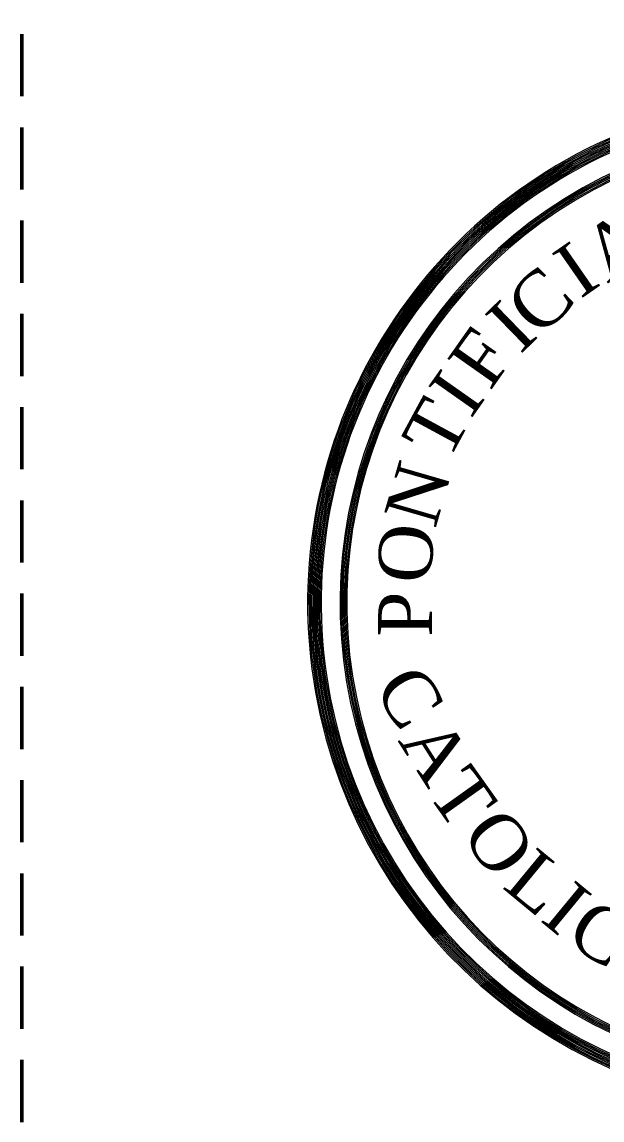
# Model space of a CAD drawing. Header units: millimetres. Extents: x -11418 to -10492, y 10656 to 11360.
# Drawn here: x -10529.47 to -10525.27, y 11176.04 to 11183.98 of the extents above; entities that cross this region are included whole.
import ezdxf

# ---------------------------------------------------------------- set-up
doc = ezdxf.new("R2010")
doc.units = ezdxf.units.MM
doc.linetypes.add('CONTINUA', pattern=[0])
doc.linetypes.add('DASHED2', pattern=[0.375, 0.25, -0.125])
doc.layers.get('0').update_dxf_attribs({"lineweight": 0})
doc.layers.add('proyección', color=252, linetype='CONTINUA', lineweight=5)
doc.styles.get("Standard").update_dxf_attribs({"font": 'romans.shx'})

# ---------------------------------------------------------------- blocks, each defined once
blk = doc.blocks.new('logopucv')
at = {"layer": 'proyección'}
for radius, start, end in [(2.4453, 104.8606, 75.0609), (2.4388, 105.0444, 74.8767), (2.4323, 105.2298, 74.6907), (2.4258, 105.4169, 74.5031), (2.4193, 105.6058, 74.3136), (2.4128, 105.7966, 74.1223), (2.4063, 105.9891, 73.9292), (2.3998, 106.1835, 73.7343), (2.3933, 106.3798, 73.5374), (2.3868, 106.578, 73.3386), (2.3803, 106.7782, 73.1378), (2.2893, 108.9915, 71.0085), (2.2828, 108.7721, 71.2279), (2.2763, 108.5503, 71.4497), (2.2698, 108.3261, 71.6739), (2.2633, 108.0993, 71.9007), (2.2568, 107.87, 72.13)]:
    blk.add_arc((1436.4434, 50647.9201), radius, start, end, dxfattribs=at)
at = {"layer": 'proyección', "char_height": 0.258874, "width": 1.744763, "attachment_point": 1}
for s, insert, rotation in [('{\\fTimes New Roman|b0|i0|c0|p18;A}', (1435.2919, 50649.6671), 34.8137), ('{\\fTimes New Roman|b0|i0|c0|p18;I}', (1435.1622, 50649.5931), 34.8137), ('{\\fTimes New Roman|b0|i0|c0|p18;C}', (1434.9329, 50649.3775), 44.2679), ('{\\fTimes New Roman|b0|i0|c0|p18;I}', (1434.8402, 50649.2988), 44.2679), ('{\\fTimes New Roman|b0|i0|c0|p18;F}', (1434.664, 50649.0857), 54.8785), ('{\\fTimes New Roman|b0|i0|c0|p18;I}', (1434.5713, 50648.9515), 54.8785), ('{\\fTimes New Roman|b0|i0|c0|p18;T}', (1434.4448, 50648.717), 61.5825), ('{\\fTimes New Roman|b0|i0|c0|p18;N}', (1434.3639, 50648.3464), 73.8691), ('{\\fTimes New Roman|b0|i0|c0|p18;O}', (1434.3291, 50648.0303), 85.2405), ('{\\fTimes New Roman|b0|i0|c0|p18;P}', (1434.3372, 50647.7583), 90), ('{\\fTimes New Roman|b0|i0|c0|p18;C}', (1434.5289, 50647.6494), 302.4399), ('{\\fTimes New Roman|b0|i0|c0|p18;A}', (1434.648, 50647.3979), 302.4399), ('{\\fTimes New Roman|b0|i0|c0|p18;T}', (1434.7795, 50647.1586), 305.4111), ('{\\fTimes New Roman|b0|i0|c0|p18;O}', (1434.9434, 50646.9592), 305.4111), ('{\\fTimes New Roman|b0|i0|c0|p18;L}', (1435.0946, 50646.7532), 320.467), ('{\\fTimes New Roman|b0|i0|c0|p18;I}', (1435.2763, 50646.5955), 320.467), ('{\\fTimes New Roman|b0|i0|c0|p18;C}', (1435.3688, 50646.5134), 327.5858)]:
    blk.add_mtext(s, dxfattribs=dict(at, insert=insert, rotation=rotation))

msp = doc.modelspace()

# ---------------------------------------------------------------- linework, layer by layer
at = {"color": 251, "linetype": 'DASHED2', "lineweight": 50, "ltscale": 1.8, "flags": 128}
msp.add_lwpolyline([(-10529.471, 11171.9716), (-10529.471, 11285.2852)], dxfattribs=at)

# ---------------------------------------------------------------- block references
at = {"layer": 'proyección', "xscale": 1.505674176733929, "yscale": 1.505674176733929, "zscale": 1.505674176733929}
msp.add_blockref('logopucv', (-12686.5349, -65079.4878), dxfattribs=at)

doc.saveas('drawing.dxf')
